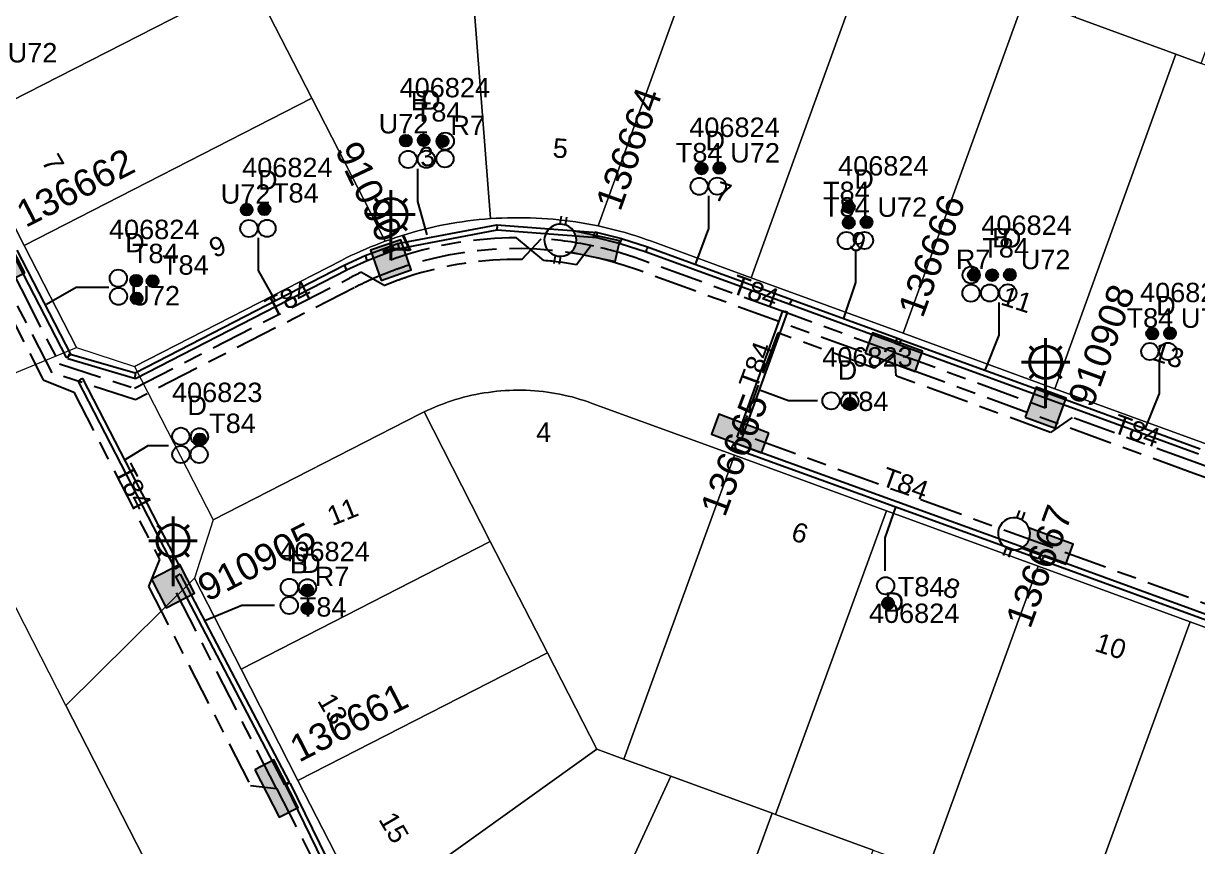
# Model space of a CAD drawing. Header units: metres. Extents: x 289087 to 291245, y 6227587 to 6229773.
# Drawn here: x 290208.6 to 290317.5, y 6229013.4 to 6229089.8 of the extents above; entities that cross this region are included whole.
import ezdxf
from ezdxf.enums import TextEntityAlignment as Align

# ---------------------------------------------------------------- set-up
doc = ezdxf.new("R2010")
doc.units = ezdxf.units.M
doc.linetypes.add('Cable Exist UG', pattern=[8.2, 4, -1.2, 1.8, -1.2])
for name, color, linetype in [('_User Ducts Config', 7, 'Continuous'), ('Duct_SP_EXT', 7, 'Continuous'), ('Equip_LV_EXT', 7, 'Continuous'), ('Equip_SP_SL_EXT', 7, 'Continuous'), ('Mains_HV_EXT', 7, 'Continuous'), ('Mains_LV_EXT', 7, 'Continuous'), ('Mains_LV_SL_EXT', 7, 'Continuous'), ('SupportsUG_SP_LV_EXT', 7, 'Continuous'), ('SupportsUG_SP_LV_SL_EXT', 7, 'Continuous')]:
    doc.layers.add(name, color=color, linetype=linetype)
doc.layers.add('Cadastre Land Parcels_SP_EXT', color=9, linetype='Continuous', lineweight=5)
doc.layers.add('Cadastre Roads_SP_EXT', color=9, linetype='Continuous', lineweight=5)
doc.styles.add('COLUMN_LABEL', font='arial.ttf')
doc.styles.add('iecARIAL', font='arial.ttf', dxfattribs={"height": 2})
doc.styles.add('POLE_LABEL', font='arial.ttf')
doc.styles.get("Standard").update_dxf_attribs({"font": 'arial.ttf'})

# ---------------------------------------------------------------- blocks, each defined once
blk = doc.blocks.new('COLUMN_EXT')
blk.add_hatch(color=256).paths.add_polyline_path([(-1.49, 1.48), (-1.49, -1.49), (1.48, -1.49), (1.48, 1.48)])
blk.add_lwpolyline([(-1.49, -1.49), (1.48, -1.49), (1.48, 1.48), (-1.49, 1.48)], close=True)
for tag, height, style, flags, p in [('ASSET_NUM', 2.5, 'COLUMN_LABEL', 8, (2, 2)), ('STRUCTURE_PLANT_NUMBER', 0.2, 'POLE_LABEL', 9, (1.81, 0.03)), ('STREET_CODE', 0.2, 'COLUMN_LABEL', 9, (1.81, -0.2))]:
    blk.add_attdef(tag, text='', height=height, dxfattribs=dict(style=style, flags=flags)).set_placement(p, align=Align.MIDDLE_LEFT)
at = {"flags": 9}
for tag, p in [('COLUMN_TYPE', (1.81, -0.4)), ('OWNED_BY', (1.81, -0.6)), ('STATE', (1.81, -0.8)), ('USAGE', (1.81, -1)), ('STREETNAME', (1.81, -1.6)), ('SUBURB', (1.81, -1.8)), ('LEGEND', (1.81, -1.2)), ('LOCATION', (1.81, -1.4)), ('NOTES', (1.81, -2))]:
    blk.add_attdef(tag, text='', height=0.2, dxfattribs=at).set_placement(p, align=Align.MIDDLE_LEFT)
at = {"flags": 1}
blk.add_attdef('Z', (1.81, -2.35), '', height=0.2, dxfattribs=at)
blk = doc.blocks.new('PILLAR_EXT')
blk.add_hatch(color=256).paths.add_polyline_path([(-2.475, 0.99), (-2.475, -0.99), (2.475, -0.99), (2.475, 0.99)])
blk.add_lwpolyline([(-2.475, -0.99), (2.475, -0.99), (2.475, 0.99), (-2.475, 0.99)], close=True)
at = {"style": 'iecARIAL', "flags": 8}
blk.add_attdef('ASSET_NUM', (1.5, 3.5), '', height=2.5, dxfattribs=at)
for tag, p, flags in [('OWNED_BY', (0, -0.2), 9), ('STATE', (0, -0.4), 9), ('SUPPORT_TYPE', (0, -0.6), 9), ('USAGE', (0, -0.8), 9), ('LEGEND', (0, -1), 9), ('LOCATION', (0, -1.2), 9), ('STREETNAME', (0, -1.8), 9), ('SUBURB', (0, -2), 1), ('NOTES', (0, -1.4), 9), ('PARENT', (0, -1.6), 9)]:
    blk.add_attdef(tag, p, '', height=0.2, dxfattribs=dict(flags=flags))
blk = doc.blocks.new('DUCT_EXT')
blk.add_circle((0, 0.8), 0.8)
at = {"flags": 1}
blk.add_attdef('Z', (0, 0), '', height=0.2, dxfattribs=at)
at = {"flags": 9}
for tag, p in [('DUCT_CODE', (0, 0)), ('XSECT_TYPE', (0, -0.2)), ('STATE', (0, -0.6)), ('FB_REFERENCE', (0, -0.4)), ('NOTES', (0, -0.8))]:
    blk.add_attdef(tag, text='', height=0.2, dxfattribs=at).set_placement(p, align=Align.MIDDLE_LEFT)
blk = doc.blocks.new('SL_LANTERN_EXT')
at = {"lineweight": 40}
for p, q in [((-1.46, 5.68), (-1.06, 5.28)), ((0, 1.97), (0, 6.47)), ((1.46, 5.68), (1.06, 5.28)), ((-2.25, 4.22), (2.25, 4.22)), ((-1.46, 2.76), (-1.06, 3.16)), ((0, 0), (0, 2.72)), ((1.46, 2.76), (1.06, 3.16))]:
    blk.add_line(p, q, dxfattribs=at)
blk.add_circle((0, 4.22), 1.5, dxfattribs=at)
at = {"style": 'iecARIAL', "flags": 9}
blk.add_attdef('ASSET_NUM', (1.5, 1.5), '', height=2.5, dxfattribs=at)
for tag, p, height, flags in [('CONSTRUCTED_VOLTAGE', (0.98, -0.65), 0.2, 9), ('CONTROL_TYPE', (0.98, -0.85), 0.2, 9), ('LANTERN_PURPOSE', (0.98, -1.05), 0.2, 9), ('LANTERN_TYPE', (0.98, -1.25), 0.2, 9), ('LNUMBER', (2.18, -3.25), 2.5, 8), ('OPERATING_VOLTAGE', (0.98, -1.65), 0.2, 9), ('ORIENTATION', (0.98, -1.85), 0.2, 9), ('OWNED_BY', (0.98, -2.05), 0.2, 9), ('STATE', (0.98, -2.25), 0.2, 9), ('NO_PHASES', (0.98, -1.45), 0.2, 9), ('USAGE', (0.98, -2.45), 0.2, 9), ('CEXIST', (0.98, -2.65), 0.2, 9), ('CNEW', (0.98, -2.85), 0.2, 9), ('CNUMBER', (0.98, -3.05), 0.2, 9), ('CREMOVE', (0.98, -3.25), 0.2, 9), ('CREPLACE', (0.98, -3.45), 0.2, 9), ('LKINGHEIGHT', (0.98, -3.65), 0.2, 9), ('LBRACKET', (0.98, -3.85), 0.2, 9), ('LBRACKETVOCAB', (0.98, -4.05), 0.2, 9), ('LCATEGORY', (0.98, -4.25), 0.2, 9), ('LCHARGE1', (0.98, -4.45), 0.2, 9), ('LCHARGE1PERCENT', (0.98, -4.65), 0.2, 9), ('LCHARGE2', (0.98, -4.85), 0.2, 9), ('LCHARGE2PERCENT', (0.98, -5.05), 0.2, 9), ('LCHARGE3', (0.98, -5.25), 0.2, 9), ('LCHARGE3PERCENT', (0.98, -5.45), 0.2, 9), ('LEXIST', (0.98, -5.65), 0.2, 9), ('LLAMP', (0.98, -5.85), 0.2, 9), ('LLAMPVOCAB', (0.98, -6.05), 0.2, 9), ('LMAST', (0.98, -6.25), 0.2, 9), ('LMASTVOCAB', (0.98, -6.45), 0.2, 9), ('LNEW', (0.98, -6.65), 0.2, 9), ('LANTNUMBER', (0.98, -6.85), 0.2, 9), ('LOUTREACH', (0.98, -7.25), 0.2, 9), ('LOUTREACHVOCAB', (0.98, -7.45), 0.2, 9), ('LRATECODE', (0.98, -7.65), 0.2, 9), ('LREMOVE', (0.98, -7.85), 0.2, 9), ('LREPLACE', (0.98, -8.05), 0.2, 9), ('LTYPE', (0.98, -8.25), 0.2, 9), ('LTYPEVOCAB', (0.98, -8.45), 0.2, 9), ('LEGEND', (0.98, -8.65), 0.2, 9), ('LOCATION', (0.98, -8.85), 0.2, 9), ('STREETNAME', (0.98, -9.25), 0.2, 9), ('SUBURB', (0.98, -9.45), 0.2, 1), ('NOTES', (0.98, -9.05), 0.2, 9)]:
    blk.add_attdef(tag, p, '', height=height, dxfattribs=dict(flags=flags))
blk = doc.blocks.new('LV_UG_LINKS_OPEN_EXT')
for p, q in [((-0.25, 1.47), (-0.25, 2.22)), ((0.25, 1.47), (0.25, 2.22)), ((-0.25, -1.47), (-0.25, -2.22)), ((0.25, -1.47), (0.25, -2.22))]:
    blk.add_line(p, q)
at = {"flags": 9}
for tag, p in [('ACTUAL_STATUS', (0, 0)), ('CONSTRUCTED_VOLTAGE', (0, -0.2)), ('OPERATING_VOLTAGE', (0, -0.6)), ('ORIENTATION', (0, -0.8)), ('STATE', (0, -1)), ('NO_PHASES', (0, -0.4)), ('SWITCH_TYPE', (0, -1.2)), ('USAGE', (0, -1.4)), ('NOTES', (0, -1.6))]:
    blk.add_attdef(tag, text='', height=0.2, dxfattribs=at).set_placement(p, align=Align.MIDDLE_LEFT)
at = {"flags": 1}
blk.add_attdef('Z', (0, 0), '', height=0.2, dxfattribs=at)
blk.add_wipeout([(-0.25, 1.47), (-0.43, 1.43), (-0.61, 1.36), (-0.77, 1.28), (-0.93, 1.17), (-1.07, 1.05), (-1.19, 0.9), (-1.29, 0.75), (-1.38, 0.58), (-1.44, 0.4), (-1.48, 0.22), (-1.49, 0.03), (-1.49, -0.16), (-1.45, -0.34), (-1.4, -0.52), (-1.32, -0.69), (-1.23, -0.85), (-1.11, -1), (-0.98, -1.13), (-0.83, -1.24), (-0.66, -1.34), (-0.49, -1.41), (-0.31, -1.46), (-0.13, -1.49), (0.06, -1.49), (0.25, -1.47), (0.43, -1.43), (0.61, -1.36), (0.77, -1.28), (0.93, -1.17), (1.07, -1.05), (1.19, -0.9), (1.29, -0.75), (1.38, -0.58), (1.44, -0.4), (1.48, -0.22), (1.49, -0.03), (1.49, 0.16), (1.45, 0.34), (1.4, 0.52), (1.32, 0.69), (1.23, 0.85), (1.11, 1), (0.98, 1.13), (0.83, 1.24), (0.66, 1.34), (0.49, 1.41), (0.31, 1.46), (0.13, 1.49), (-0.06, 1.49)])
blk.add_lwpolyline([(0, -1.49, 1), (0, 1.49, 1)], format="xyb", close=True)
blk = doc.blocks.new('CABLE_LARGE_EXT')
h = blk.add_hatch(color=256)
edge = h.paths.add_edge_path()
edge.add_arc((0, 0.55), 0.55, 0, 360)
blk.add_circle((0, 0.55), 0.55)
at = {"flags": 1}
blk.add_attdef('Z', (0, 0), '', height=0.2, dxfattribs=at)
at = {"flags": 9}
for tag, p in [('COND_CODE', (0, 0)), ('STATE', (0, -0.4)), ('XSECT_SIZE', (0, -0.6)), ('FB_REFERENCE', (0, -0.2)), ('NOTES', (0, -0.8))]:
    blk.add_attdef(tag, text='', height=0.2, dxfattribs=at).set_placement(p, align=Align.MIDDLE_LEFT)

msp = doc.modelspace()

# ---------------------------------------------------------------- linework, layer by layer
at = {"layer": '_User Ducts Config'}
for points in [[(290245.16, 6229076.31), (290245.15, 6229073.28), (290246.03, 6229070.19)], [(290272.14, 6229073.82), (290272.15, 6229070.79), (290270.94, 6229067.52)], [(290230.38, 6229069.9), (290230.38, 6229066.87), (290231.94, 6229064.07)], [(290285.8, 6229068.79), (290285.81, 6229065.76), (290284.69, 6229062.46)], [(290216.52, 6229065.31), (290213.49, 6229065.3), (290210.73, 6229063.71)], [(290299.1, 6229063.92), (290299.11, 6229060.89), (290297.83, 6229057.69)], [(290313.96, 6229058.49), (290313.97, 6229055.46), (290312.69, 6229052.25)], [(290282.28, 6229054.77), (290279.59, 6229054.77), (290276.98, 6229055.74)], [(290282.28, 6229054.77), (290279.59, 6229054.77), (290276.98, 6229055.74)], [(290222.05, 6229050.61), (290220.12, 6229050.61), (290218.05, 6229049.34)], [(290288.55, 6229039.01), (290288.56, 6229042.06), (290289.57, 6229045.01)], [(290231.87, 6229035.8), (290228.84, 6229035.8), (290225.43, 6229034.37)]]:
    msp.add_lwpolyline(points, dxfattribs=at)
at = {"layer": 'Cadastre Land Parcels_SP_EXT', "linetype": 'Continuous'}
for points in [[(290329.2, 6229117.1), (290317.45, 6229121.39), (290306.14, 6229090.38), (290315.53, 6229086.95), (290317.88, 6229086.09), (290329.2, 6229117.1)], [(290229.67, 6229093.99), (290226.78, 6229099.64), (290223.97, 6229105.13), (290197.27, 6229091.46), (290202.97, 6229080.32), (290229.67, 6229093.99)], [(290287.35, 6229097.25), (290282.66, 6229098.96), (290273.26, 6229102.39), (290261.91, 6229071.01), (290262.41, 6229070.9), (290262.91, 6229070.78), (290263.41, 6229070.66), (290263.91, 6229070.53), (290264.41, 6229070.39), (290264.9, 6229070.25), (290265.4, 6229070.09), (290265.89, 6229069.93), (290266.37, 6229069.77), (290266.86, 6229069.59), (290276.12, 6229066.21), (290287.35, 6229097.25)], [(290301.44, 6229092.1), (290294.4, 6229094.67), (290287.35, 6229097.25), (290276.12, 6229066.21), (290290.21, 6229061.06), (290301.44, 6229092.1)], [(290235.36, 6229082.86), (290229.67, 6229093.99), (290202.97, 6229080.32), (290208.66, 6229069.19), (290235.36, 6229082.86)], [(290315.53, 6229086.95), (290306.14, 6229090.38), (290301.44, 6229092.1), (290290.21, 6229061.06), (290304.3, 6229055.91), (290315.53, 6229086.95)], [(290329.62, 6229081.8), (290317.88, 6229086.09), (290315.53, 6229086.95), (290304.3, 6229055.91), (290318.39, 6229050.76), (290329.62, 6229081.8)], [(290238.1, 6229067.82), (290238.54, 6229068.04), (290238.98, 6229068.26), (290239.43, 6229068.47), (290239.88, 6229068.67), (290240.33, 6229068.87), (290240.78, 6229069.06), (290241.24, 6229069.24), (290241.7, 6229069.42), (290242.16, 6229069.59), (290235.36, 6229082.86), (290208.66, 6229069.19), (290213.51, 6229059.72), (290218.89, 6229057.98), (290238.1, 6229067.82)], [(290274.57, 6229049.73), (290261.37, 6229054.55), (290261, 6229054.68), (290260.63, 6229054.81), (290260.26, 6229054.92), (290259.88, 6229055.03), (290259.5, 6229055.14), (290259.12, 6229055.23), (290258.74, 6229055.32), (290258.36, 6229055.39), (290257.97, 6229055.47), (290257.59, 6229055.53), (290257.2, 6229055.59), (290256.81, 6229055.64), (290256.42, 6229055.68), (290256.03, 6229055.71), (290255.64, 6229055.74), (290255.25, 6229055.76), (290254.86, 6229055.76), (290254.47, 6229055.77), (290254.07, 6229055.76), (290253.68, 6229055.75), (290253.29, 6229055.73), (290252.9, 6229055.7), (290252.51, 6229055.67), (290252.12, 6229055.62), (290251.73, 6229055.57), (290251.35, 6229055.52), (290250.96, 6229055.45), (290250.57, 6229055.38), (290250.19, 6229055.3), (290249.81, 6229055.21), (290249.43, 6229055.11), (290249.05, 6229055.01), (290248.68, 6229054.9), (290248.3, 6229054.78), (290247.93, 6229054.66), (290247.56, 6229054.52), (290247.2, 6229054.38), (290246.83, 6229054.24), (290246.47, 6229054.08), (290246.12, 6229053.92), (290245.76, 6229053.75), (290251.91, 6229041.73), (290257.2, 6229031.41), (290261.78, 6229022.45), (290264.29, 6229021.54), (290274.57, 6229049.73)], [(290251.91, 6229041.73), (290245.76, 6229053.75), (290245.58, 6229053.66), (290245.4, 6229053.57), (290226.18, 6229043.73), (290224.45, 6229038.34), (290228.78, 6229029.88), (290251.91, 6229041.73)], [(290288.66, 6229044.58), (290274.57, 6229049.73), (290264.29, 6229021.54), (290268.67, 6229019.94), (290278.06, 6229016.51), (290278.38, 6229016.39), (290288.66, 6229044.58)], [(290302.75, 6229039.43), (290288.66, 6229044.58), (290278.38, 6229016.39), (290287.45, 6229013.07), (290292.47, 6229011.24), (290302.75, 6229039.43)], [(290257.2, 6229031.41), (290251.91, 6229041.73), (290228.78, 6229029.88), (290234.06, 6229019.55), (290257.2, 6229031.41)], [(290316.84, 6229034.28), (290302.75, 6229039.43), (290292.47, 6229011.24), (290296.84, 6229009.64), (290306.24, 6229006.21), (290306.55, 6229006.09), (290316.84, 6229034.28)], [(290330.93, 6229029.13), (290316.84, 6229034.28), (290306.55, 6229006.09), (290315.63, 6229002.77), (290320.64, 6229000.94), (290330.93, 6229029.13)], [(290261.78, 6229022.45), (290257.2, 6229031.41), (290234.06, 6229019.55), (290240.41, 6229007.15), (290261.78, 6229022.45)], [(290278.06, 6229016.51), (290268.67, 6229019.94), (290256.03, 6228992.6), (290267.77, 6228988.31), (290278.06, 6229016.51)], [(290287.45, 6229013.07), (290278.38, 6229016.39), (290278.06, 6229016.51), (290267.77, 6228988.31), (290277.16, 6228984.88), (290287.45, 6229013.07)]]:
    msp.add_lwpolyline(points, close=True, dxfattribs=at)
for points in [[(290229.67, 6229093.99), (290235.36, 6229082.86), (290242.16, 6229069.59), (290242.65, 6229069.77), (290242.65, 6229069.77), (290243.15, 6229069.94), (290243.65, 6229070.1), (290244.16, 6229070.26), (290244.67, 6229070.41), (290245.17, 6229070.55), (290245.69, 6229070.68), (290246.2, 6229070.81), (290246.71, 6229070.93), (290247.23, 6229071.04), (290247.75, 6229071.14), (290248.27, 6229071.24), (290248.79, 6229071.32), (290249.31, 6229071.4), (290249.83, 6229071.48), (290250.36, 6229071.54), (290250.88, 6229071.6), (290251.41, 6229071.65), (290251.93, 6229071.69), (290249.21, 6229106.79)], [(290249.21, 6229106.79), (290251.93, 6229071.69), (290252.46, 6229071.72), (290252.99, 6229071.75), (290253.51, 6229071.77), (290254.04, 6229071.78), (290254.57, 6229071.78), (290255.1, 6229071.78), (290255.62, 6229071.76), (290256.15, 6229071.74), (290256.68, 6229071.71), (290257.21, 6229071.68), (290257.73, 6229071.63), (290258.26, 6229071.58), (290258.78, 6229071.52), (290259.31, 6229071.46), (290259.83, 6229071.38), (290260.35, 6229071.3), (290260.87, 6229071.21), (290261.39, 6229071.12), (290261.91, 6229071.01), (290273.26, 6229102.39)], [(290228.87, 6228994.57), (290212.53, 6229026.5), (290198.66, 6229053.62)], [(290256.03, 6228992.6), (290268.67, 6229019.94), (290268.67, 6229019.94), (290264.29, 6229021.54), (290261.78, 6229022.45), (290240.41, 6229007.15)]]:
    msp.add_lwpolyline(points, dxfattribs=at)
at = {"layer": 'Cadastre Roads_SP_EXT', "linetype": 'Continuous'}
msp.add_lwpolyline([(290213.51, 6229059.72), (290208.66, 6229069.19), (290202.97, 6229080.32), (290197.27, 6229091.46), (290191.57, 6229102.59), (290186.6, 6229112.3), (290172.37, 6229104.99), (290198.66, 6229053.62), (290213.51, 6229059.72)], close=True, dxfattribs=at)
for points in [[(290318.39, 6229050.76), (290304.3, 6229055.91), (290290.21, 6229061.06), (290290.21, 6229061.06), (290276.12, 6229066.21), (290266.86, 6229069.59), (290266.37, 6229069.77), (290265.89, 6229069.93), (290265.4, 6229070.09), (290264.9, 6229070.25), (290264.41, 6229070.39), (290263.91, 6229070.53), (290263.41, 6229070.66), (290262.91, 6229070.78), (290262.41, 6229070.9), (290261.91, 6229071.01), (290261.39, 6229071.12), (290260.87, 6229071.21), (290260.35, 6229071.3), (290259.83, 6229071.38), (290259.31, 6229071.46), (290258.78, 6229071.52), (290258.26, 6229071.58), (290257.73, 6229071.63), (290257.21, 6229071.68), (290256.68, 6229071.71), (290256.15, 6229071.74), (290255.62, 6229071.76), (290255.1, 6229071.78), (290254.57, 6229071.78), (290254.04, 6229071.78), (290253.51, 6229071.77), (290252.99, 6229071.75), (290252.46, 6229071.72), (290251.93, 6229071.69), (290251.41, 6229071.65), (290250.88, 6229071.6), (290250.36, 6229071.54), (290249.83, 6229071.48), (290249.31, 6229071.4), (290248.79, 6229071.32), (290248.27, 6229071.24), (290247.75, 6229071.14), (290247.23, 6229071.04), (290246.71, 6229070.93), (290246.2, 6229070.81), (290245.69, 6229070.68), (290245.17, 6229070.55), (290244.67, 6229070.41), (290244.16, 6229070.26), (290243.65, 6229070.1), (290243.15, 6229069.94), (290242.65, 6229069.77), (290242.16, 6229069.59), (290241.7, 6229069.42), (290241.24, 6229069.24), (290240.78, 6229069.06), (290240.33, 6229068.87), (290239.88, 6229068.67), (290239.43, 6229068.47), (290238.98, 6229068.26), (290238.54, 6229068.04), (290238.1, 6229067.82), (290218.89, 6229057.98), (290226.18, 6229043.73), (290245.4, 6229053.57), (290245.58, 6229053.66), (290245.76, 6229053.75), (290246.12, 6229053.92), (290246.47, 6229054.08), (290246.83, 6229054.24), (290247.2, 6229054.38), (290247.56, 6229054.52), (290247.93, 6229054.66), (290248.3, 6229054.78), (290248.68, 6229054.9), (290249.05, 6229055.01), (290249.43, 6229055.11), (290249.81, 6229055.21), (290250.19, 6229055.3), (290250.57, 6229055.38), (290250.96, 6229055.45), (290251.35, 6229055.52), (290251.73, 6229055.57), (290252.12, 6229055.62), (290252.51, 6229055.67), (290252.9, 6229055.7), (290253.29, 6229055.73), (290253.68, 6229055.75), (290254.07, 6229055.76), (290254.47, 6229055.77), (290254.86, 6229055.76), (290255.25, 6229055.76), (290255.64, 6229055.74), (290256.03, 6229055.71), (290256.42, 6229055.68), (290256.81, 6229055.64), (290257.2, 6229055.59), (290257.59, 6229055.53), (290257.97, 6229055.47), (290258.36, 6229055.39), (290258.74, 6229055.32), (290259.12, 6229055.23), (290259.5, 6229055.14), (290259.88, 6229055.03), (290260.26, 6229054.92), (290260.63, 6229054.81), (290261, 6229054.68), (290261.37, 6229054.55), (290274.57, 6229049.73), (290288.66, 6229044.58), (290302.75, 6229039.43), (290316.84, 6229034.28), (290330.93, 6229029.13)], [(290240.41, 6229007.15), (290234.06, 6229019.55), (290228.78, 6229029.88), (290224.45, 6229038.34), (290212.53, 6229026.5), (290228.87, 6228994.57)]]:
    msp.add_lwpolyline(points, dxfattribs=at)
at = {"layer": 'Duct_SP_EXT'}
for p, q in [((290243.33, 6229069.38), (290252.52, 6229071.12)), ((290243.47, 6229068.91), (290252.55, 6229070.64)), ((290252.52, 6229071.12), (290252.53, 6229070.88)), ((290252.55, 6229070.64), (290252.53, 6229070.88)), ((290261.61, 6229070.46), (290261.56, 6229070.23)), ((290261.61, 6229070.46), (290264.09, 6229069.85)), ((290261.82, 6229070.42), (290261.8, 6229070.18)), ((290242.81, 6229069.2), (290243.32, 6229069.37)), ((290243.31, 6229069.37), (290243.33, 6229069.38)), ((290243.32, 6229069.37), (290243.31, 6229069.37)), ((290243.31, 6229069.37), (290243.4, 6229069.15)), ((290243.32, 6229069.37), (290243.32, 6229069.37)), ((290243.32, 6229069.37), (290243.4, 6229069.15)), ((290243.32, 6229069.37), (290243.4, 6229069.15)), ((290243.33, 6229069.38), (290243.4, 6229069.15)), ((290261.5, 6229070), (290261.56, 6229070.23)), ((290261.5, 6229070), (290263.96, 6229069.39)), ((290261.78, 6229069.94), (290261.8, 6229070.18)), ((290263.96, 6229069.39), (290264.02, 6229069.62)), ((290263.96, 6229069.39), (290266.36, 6229068.6)), ((290264.09, 6229069.85), (290264.02, 6229069.62)), ((290264.09, 6229069.85), (290266.51, 6229069.06)), ((290207.54, 6229068.53), (290212.56, 6229058.82)), ((290207.96, 6229068.75), (290212.98, 6229059.04)), ((290238.36, 6229067.37), (290240.31, 6229068.26)), ((290240.31, 6229068.26), (290242.3, 6229069.02)), ((290240.31, 6229068.26), (290240.4, 6229068.04)), ((290240.49, 6229067.82), (290242.47, 6229068.57)), ((290242.3, 6229069.02), (290242.81, 6229069.2)), ((290242.3, 6229069.02), (290242.38, 6229068.79)), ((290242.3, 6229069.02), (290242.38, 6229068.79)), ((290242.47, 6229068.57), (290242.38, 6229068.79)), ((290242.46, 6229068.57), (290242.38, 6229068.79)), ((290242.46, 6229068.57), (290242.97, 6229068.75)), ((290242.81, 6229069.2), (290242.89, 6229068.97)), ((290242.97, 6229068.75), (290242.89, 6229068.97)), ((290242.97, 6229068.75), (290243.48, 6229068.92)), ((290243.48, 6229068.92), (290243.4, 6229069.15)), ((290243.48, 6229068.92), (290243.4, 6229069.15)), ((290243.49, 6229068.92), (290243.4, 6229069.15)), ((290243.47, 6229068.91), (290243.4, 6229069.15)), ((290243.49, 6229068.92), (290243.47, 6229068.91)), ((290243.48, 6229068.92), (290243.48, 6229068.92)), ((290243.48, 6229068.92), (290243.49, 6229068.92)), ((290266.36, 6229068.6), (290266.44, 6229068.83)), ((290266.36, 6229068.6), (290266.44, 6229068.83)), ((290266.36, 6229068.6), (290266.36, 6229068.6)), ((290266.36, 6229068.6), (290279.71, 6229063.74)), ((290266.51, 6229069.06), (290266.44, 6229068.83)), ((290266.51, 6229069.06), (290266.44, 6229068.83)), ((290266.51, 6229069.06), (290266.51, 6229069.06)), ((290266.51, 6229069.06), (290279.87, 6229064.19)), ((290218.94, 6229057.37), (290238.36, 6229067.37)), ((290238.36, 6229067.37), (290238.36, 6229067.37)), ((290238.36, 6229067.37), (290238.47, 6229067.16)), ((290238.36, 6229067.37), (290238.47, 6229067.16)), ((290238.58, 6229066.95), (290238.47, 6229067.16)), ((290238.57, 6229066.94), (290238.47, 6229067.16)), ((290238.57, 6229066.94), (290240.49, 6229067.82)), ((290240.49, 6229067.82), (290240.4, 6229068.04)), ((290218.98, 6229056.85), (290238.58, 6229066.95)), ((290238.58, 6229066.95), (290238.57, 6229066.94)), ((290279.71, 6229063.74), (290279.79, 6229063.96)), ((290279.71, 6229063.74), (290279.79, 6229063.96)), ((290279.87, 6229064.19), (290279.79, 6229063.96)), ((290279.87, 6229064.19), (290279.79, 6229063.96)), ((290279.87, 6229064.19), (290290.03, 6229060.47)), ((290274.8, 6229051.42), (290279.05, 6229063.14)), ((290275.25, 6229051.26), (290279.5, 6229062.97)), ((290279.05, 6229063.14), (290279.28, 6229063.06)), ((290279.5, 6229062.97), (290279.28, 6229063.06)), ((290279.71, 6229063.74), (290289.87, 6229060.02)), ((290289.64, 6229060.6), (290289.56, 6229060.38)), ((290289.64, 6229060.6), (290303.67, 6229055.48)), ((290289.48, 6229060.15), (290289.56, 6229060.38)), ((290289.48, 6229060.15), (290303.5, 6229055.03)), ((290289.87, 6229060.02), (290289.95, 6229060.25)), ((290290.03, 6229060.47), (290289.95, 6229060.25)), ((290212.56, 6229058.82), (290212.77, 6229058.93)), ((290212.7, 6229058.7), (290212.77, 6229058.93)), ((290212.7, 6229058.7), (290218.98, 6229056.85)), ((290212.84, 6229059.16), (290212.77, 6229058.93)), ((290212.98, 6229059.04), (290212.77, 6229058.93)), ((290212.84, 6229059.16), (290218.94, 6229057.37)), ((290218.94, 6229057.37), (290218.96, 6229057.11)), ((290213.67, 6229056.65), (290213.88, 6229056.76)), ((290222.66, 6229039.2), (290213.67, 6229056.65)), ((290214.09, 6229056.87), (290213.88, 6229056.76)), ((290223.09, 6229039.42), (290214.09, 6229056.87)), ((290218.98, 6229056.85), (290218.96, 6229057.11)), ((290303.5, 6229055.03), (290303.58, 6229055.25)), ((290303.5, 6229055.03), (290303.58, 6229055.25)), ((290303.67, 6229055.48), (290303.58, 6229055.25)), ((290303.67, 6229055.48), (290303.58, 6229055.25)), ((290303.67, 6229055.48), (290317.78, 6229050.32)), ((290303.5, 6229055.03), (290317.61, 6229049.86)), ((290274.5, 6229050.88), (290274.41, 6229050.65)), ((290274.8, 6229051.42), (290275.02, 6229051.34)), ((290275.25, 6229051.26), (290275.02, 6229051.34)), ((290274.33, 6229050.42), (290274.41, 6229050.65)), ((290324.39, 6229032.72), (290303.29, 6229040.43)), ((290222.66, 6229039.2), (290222.88, 6229039.31)), ((290223.09, 6229039.42), (290222.88, 6229039.31)), ((290222.7, 6229038.47), (290222.91, 6229038.58)), ((290222.7, 6229038.47), (290232.82, 6229019.16)), ((290223.12, 6229038.69), (290222.91, 6229038.58)), ((290223.12, 6229038.69), (290233.25, 6229019.38)), ((290232.82, 6229019.16), (290233.03, 6229019.27)), ((290232.89, 6229019.11), (290233.1, 6229019.22)), ((290233.25, 6229019.38), (290233.03, 6229019.27)), ((290233.32, 6229019.32), (290233.1, 6229019.22)), ((290233.32, 6229019.32), (290239.48, 6229006.72)), ((290232.89, 6229019.11), (290239.05, 6229006.51))]:
    msp.add_line(p, q, dxfattribs=at)
at = {"layer": 'Mains_LV_EXT', "linetype": 'Cable Exist UG'}
for points in [[(290206.71, 6229068.42), (290205.47, 6229066.49), (290210.42, 6229056.72), (290213.27, 6229055.59), (290221.2, 6229040.07), (290220.2, 6229037.56), (290229.65, 6229019.1), (290232.08, 6229018.8)], [(290289.43, 6229059.27), (290287.54, 6229057.83), (290278.58, 6229061.1), (290275.12, 6229051.73)]]:
    msp.add_lwpolyline(points, dxfattribs=at)
for points in [[(290289.43, 6229059.27), (290279.23, 6229063), (290279.23, 6229063), (290266, 6229067.84), (290266, 6229067.84, 0.036218), (290261.27, 6229069.19)], [(290349.59, 6229023.14, 0.047295), (290337.49, 6229028.92), (290337.49, 6229028.92), (290324.39, 6229033.71), (290303.33, 6229041.41)], [(290232.08, 6229018.8), (290238.42, 6229006.4), (290241.12, 6229001.13), (290241.12, 6229001.13, 0.189096), (290250.96, 6228992.41), (290250.96, 6228992.41), (290266.86, 6228986.6)]]:
    msp.add_lwpolyline(points, format="xyb", dxfattribs=at)
at = {"layer": 'Mains_LV_SL_EXT', "linetype": 'Cable Exist UG'}
for points in [[(290289.43, 6229059.27), (290303.44, 6229054.14)], [(290232.08, 6229018.8), (290222.47, 6229037.58)]]:
    msp.add_lwpolyline(points, dxfattribs=at)

# ---------------------------------------------------------------- block references
at = {"layer": '_User Ducts Config'}
for name, p, rotation in [('CABLE_LARGE_EXT', (290243.52, 6229078.93), 269.9986182874105), ('CABLE_LARGE_EXT', (290245.17, 6229078.97), 269.9986182874105), ('CABLE_LARGE_EXT', (290246.93, 6229078.88), 270.0487563172121), ('DUCT_EXT', (290246.93, 6229078.88), 270.0487563172121), ('DUCT_EXT', (290245.17, 6229077.2), 269.9986182874105), ('DUCT_EXT', (290246.9, 6229077.24), 270.0487563172121), ('DUCT_EXT', (290243.48, 6229077.19), 269.9724970482942), ('CABLE_LARGE_EXT', (290273.71, 6229076.39), 90.2244304507802), ('CABLE_LARGE_EXT', (290272.06, 6229076.35), 90.2244304507802), ('DUCT_EXT', (290272.09, 6229074.69), 90.2244304507802), ('DUCT_EXT', (290273.77, 6229074.71), 90.19830906926845), ('CABLE_LARGE_EXT', (290228.75, 6229072.52), 270.0360909821283), ('CABLE_LARGE_EXT', (290230.4, 6229072.56), 270.0360909821283), ('CABLE_LARGE_EXT', (290285.72, 6229072.76), 90.2244304507802), ('DUCT_EXT', (290228.71, 6229070.78), 270.0099697750306), ('DUCT_EXT', (290230.39, 6229070.79), 270.0360909821283), ('CABLE_LARGE_EXT', (290285.72, 6229071.31), 90.2244304507802), ('CABLE_LARGE_EXT', (290287.37, 6229071.36), 90.2244304507802), ('DUCT_EXT', (290285.75, 6229069.66), 90.2244304507802), ('DUCT_EXT', (290287.43, 6229069.67), 90.19830906926845), ('DUCT_EXT', (290297.33, 6229066.46), 90.09633799566464), ('DUCT_EXT', (290217.39, 6229065.36), 0.2244304514333635), ('CABLE_LARGE_EXT', (290219.05, 6229065.39), 0.2244304514333635), ('CABLE_LARGE_EXT', (290220.57, 6229065.35), 0.2244304514333635), ('CABLE_LARGE_EXT', (290297.33, 6229066.46), 90.09633799566464), ('CABLE_LARGE_EXT', (290299.02, 6229066.45), 90.2244304507802), ('CABLE_LARGE_EXT', (290300.67, 6229066.49), 90.2244304507802), ('DUCT_EXT', (290217.41, 6229063.68), 0.1983090688069923), ('DUCT_EXT', (290297.31, 6229064.78), 90.09633799566464), ('DUCT_EXT', (290299.05, 6229064.79), 90.2244304507802), ('DUCT_EXT', (290300.73, 6229064.8), 90.19830906926845), ('CABLE_LARGE_EXT', (290219.09, 6229063.74), 0.2244304514333635), ('CABLE_LARGE_EXT', (290313.88, 6229061.02), 90.2244304507802), ('CABLE_LARGE_EXT', (290315.53, 6229061.06), 90.2244304507802), ('DUCT_EXT', (290313.91, 6229059.36), 90.2244304507802), ('DUCT_EXT', (290315.59, 6229059.37), 90.19830906926845), ('DUCT_EXT', (290282.73, 6229054.79), 269.5375872400751), ('CABLE_LARGE_EXT', (290285.29, 6229053.97), 0.2244304514333635), ('DUCT_EXT', (290222.39, 6229051.5), 269.5375872400751), ('CABLE_LARGE_EXT', (290224.96, 6229050.66), 0.2244304514333635), ('DUCT_EXT', (290222.4, 6229049.81), 269.5375872400751), ('DUCT_EXT', (290224.09, 6229049.81), 269.5375872400751), ('DUCT_EXT', (290289.39, 6229037.62), 89.9838583417659), ('CABLE_LARGE_EXT', (290289.36, 6229035.98), 89.9838583417659)]:
    msp.add_blockref(name, p, dxfattribs=dict(at, rotation=rotation))
for name, p in [('DUCT_EXT', (290285.27, 6229053.94)), ('DUCT_EXT', (290224.92, 6229050.65)), ('DUCT_EXT', (290233.26, 6229036.67)), ('DUCT_EXT', (290234.94, 6229036.64)), ('CABLE_LARGE_EXT', (290234.94, 6229036.64)), ('DUCT_EXT', (290233.25, 6229034.99)), ('CABLE_LARGE_EXT', (290234.93, 6229034.96))]:
    msp.add_blockref(name, p, dxfattribs=at)
at = {"layer": 'Equip_SP_SL_EXT'}
for p in [(290242.69, 6229067.85), (290303.44, 6229054.14), (290222.47, 6229037.58)]:
    msp.add_blockref('SL_LANTERN_EXT', p, dxfattribs=at)
at = {"layer": 'SupportsUG_SP_LV_EXT'}
ref = msp.add_blockref('PILLAR_EXT', (290261.29, 6229069.19), dxfattribs=dict(at, rotation=347.8211019774608))
ref.add_attrib('ASSET_NUM', '136664', dxfattribs={"layer": '0', "height": 2.5, "rotation": 70.4045, "style": 'iecARIAL'}).set_placement((290262.79, 6229072.69), align=Align.MIDDLE_LEFT)
ref = msp.add_blockref('PILLAR_EXT', (290206.71, 6229068.42), dxfattribs=dict(at, rotation=117.0808055041167))
ref.add_attrib('ASSET_NUM', '136662', dxfattribs={"layer": '0', "height": 2.5, "rotation": 27.0808, "style": 'iecARIAL'}).set_placement((290208.21, 6229071.92), align=Align.MIDDLE_LEFT)
ref = msp.add_blockref('PILLAR_EXT', (290289.35, 6229059.3), dxfattribs=dict(at, rotation=339.909558647199))
ref.add_attrib('ASSET_NUM', '136666', dxfattribs={"layer": '0', "height": 2.5, "rotation": 69.9096, "style": 'iecARIAL'}).set_placement((290290.85, 6229062.8), align=Align.MIDDLE_LEFT)
ref = msp.add_blockref('PILLAR_EXT', (290275.09, 6229051.74), dxfattribs=dict(at, rotation=159.4343184322494))
ref.add_attrib('ASSET_NUM', '136665', dxfattribs={"layer": '0', "height": 2.5, "rotation": 69.4343, "style": 'iecARIAL'}).set_placement((290276.59, 6229055.24), align=Align.MIDDLE_RIGHT)
ref = msp.add_blockref('PILLAR_EXT', (290303.33, 6229041.41), dxfattribs=dict(at, rotation=339.9132444078623))
ref.add_attrib('ASSET_NUM', '136667', dxfattribs={"layer": '0', "height": 2.5, "rotation": 69.9132, "style": 'iecARIAL'}).set_placement((290304.83, 6229044.91), align=Align.MIDDLE_RIGHT)
ref = msp.add_blockref('PILLAR_EXT', (290232.08, 6229018.8), dxfattribs=dict(at, rotation=297.0799147848381))
ref.add_attrib('ASSET_NUM', '136661', dxfattribs={"layer": '0', "height": 2.5, "rotation": 27.0799, "style": 'iecARIAL'}).set_placement((290233.58, 6229022.3), align=Align.MIDDLE_LEFT)
at = {"layer": 'SupportsUG_SP_LV_SL_EXT'}
ref = msp.add_blockref('COLUMN_EXT', (290242.69, 6229067.85), dxfattribs=dict(at, rotation=19.21848270666071))
ref.add_attrib('ASSET_NUM', '910907', dxfattribs={"layer": '0', "height": 2.5, "rotation": 295.2886, "style": 'COLUMN_LABEL'}).set_placement((290244.69, 6229068.6), align=Align.TOP_RIGHT)
ref = msp.add_blockref('COLUMN_EXT', (290303.44, 6229054.14), dxfattribs=dict(at, rotation=339.918720870934))
ref.add_attrib('ASSET_NUM', '910908', dxfattribs={"layer": '0', "height": 2.5, "rotation": 69.9187, "style": 'COLUMN_LABEL'}).set_placement((290305.44, 6229054.89), align=Align.TOP_LEFT)
ref = msp.add_blockref('COLUMN_EXT', (290222.47, 6229037.58), dxfattribs=dict(at, rotation=297.0873397408945))
ref.add_attrib('ASSET_NUM', '910905', dxfattribs={"layer": '0', "height": 2.5, "rotation": 27.0873, "style": 'COLUMN_LABEL'}).set_placement((290224.47, 6229038.33), align=Align.TOP_LEFT)

# ---------------------------------------------------------------- texts
at = {"layer": '_User Ducts Config'}
for s, p in [('U72', (290207.12, 6229086.19)), ('406824', (290243.49, 6229082.95)), ('B', (290244.52, 6229081.75)), ('D', (290245.48, 6229081.8)), ('T84', (290244.9, 6229080.7)), ('U72', (290241.55, 6229079.6)), ('R7', (290248.2, 6229079.45)), ('406824', (290270.37, 6229079.27)), ('D', (290271.88, 6229078.04)), ('T84', (290269.12, 6229076.92)), ('U72', (290274.17, 6229076.9)), ('406824', (290228.88, 6229075.54)), ('406824', (290284.18, 6229075.69)), ('D', (290230.35, 6229074.39)), ('D', (290285.69, 6229074.46)), ('U72', (290226.89, 6229073.08)), ('T84', (290231.65, 6229073.18)), ('T84', (290282.78, 6229073.32)), ('T84', (290282.78, 6229071.88)), ('U72', (290287.83, 6229071.86)), ('406824', (290216.52, 6229069.79)), ('406824', (290297.47, 6229070.18)), ('B', (290298.47, 6229069.02)), ('D', (290299.38, 6229068.99)), ('D', (290218.03, 6229068.56)), ('T84', (290218.65, 6229067.56)), ('T84', (290297.56, 6229068.08)), ('T84', (290221.44, 6229066.49)), ('R7', (290295.11, 6229067.02)), ('U72', (290301.13, 6229067)), ('U72', (290218.5, 6229063.64)), ('406824', (290312.2, 6229063.94)), ('D', (290313.7, 6229062.71)), ('T84', (290310.95, 6229061.58)), ('U72', (290315.99, 6229061.56)), ('406823', (290282.71, 6229057.96)), ('D', (290284.14, 6229056.74)), ('406823', (290222.37, 6229054.67)), ('D', (290223.8, 6229053.46)), ('T84', (290284.53, 6229053.84)), ('T84', (290225.82, 6229051.8)), ('406824', (290232.33, 6229039.9)), ('B', (290233.31, 6229038.76)), ('D', (290234.36, 6229038.81)), ('R7', (290235.61, 6229037.59)), ('T84', (290289.72, 6229036.64)), ('D', (290288.49, 6229035.21)), ('T84', (290234.23, 6229034.76)), ('406824', (290287.04, 6229034.17))]:
    msp.add_text(s, height=1.8, dxfattribs=at).set_placement(p)
at = {"layer": 'Cadastre Land Parcels_SP_EXT'}
for s, rotation, p in [('5', 355.684, (290257.65, 6229077.38)), ('3', 9.0618, (290245.48, 6229076.46)), ('7', 300.178, (290210.21, 6229077.01)), ('7', 341.9781, (290272.58, 6229073.5)), ('9', 341.9774, (290285.07, 6229068.9)), ('9', 21.9679, (290226.28, 6229068.02)), ('11', 341.9774, (290299.16, 6229063.75)), ('13', 341.9774, (290313.25, 6229058.6)), ('4', 1.4533, (290256.18, 6229050.95)), ('11', 21.9649, (290237.23, 6229043.14)), ('6', 341.9774, (290279.7, 6229041.9)), ('8', 341.9774, (290293.79, 6229036.75)), ('10', 341.9784, (290307.88, 6229031.6)), ('13', 300.1818, (290235.81, 6229026.97)), ('15', 300.1787, (290241.49, 6229015.95))]:
    msp.add_text(s, height=1.8, rotation=rotation, dxfattribs=at).set_placement(p)
at = {"layer": 'Mains_LV_EXT'}
for rotation, p in [(339.9094, (290274.16, 6229064.85)), (27.0938, (290231.62, 6229062.48)), (69.7258, (290276.61, 6229055.76)), (339.9094, (290309.55, 6229051.91)), (297.0818, (290216.99, 6229048.3)), (339.9114, (290288.06, 6229046.99))]:
    msp.add_text('T84', height=1.8, rotation=rotation, dxfattribs=at).set_placement(p)

# ---------------------------------------------------------------- next in the draw order: block references
at = {"layer": 'Equip_LV_EXT'}
for p, rotation in [((290258.41, 6229069.69), 350.6171677193062), ((290300.51, 6229042.44), 339.9132444078623)]:
    msp.add_blockref('LV_UG_LINKS_OPEN_EXT', p, dxfattribs=dict(at, rotation=rotation))

# ---------------------------------------------------------------- next in the draw order: linework, layer by layer
at = {"layer": 'Duct_SP_EXT'}
for p, q in [((290252.52, 6229071.12), (290261.82, 6229070.42)), ((290252.55, 6229070.64), (290261.78, 6229069.94)), ((290302.96, 6229040.58), (290274.5, 6229050.88)), ((290302.79, 6229040.13), (290274.33, 6229050.42)), ((290302.79, 6229040.13), (290302.88, 6229040.35)), ((290302.96, 6229040.58), (290302.88, 6229040.35)), ((290303.12, 6229039.98), (290303.21, 6229040.21)), ((290324.23, 6229032.26), (290303.12, 6229039.98)), ((290303.29, 6229040.43), (290303.21, 6229040.21))]:
    msp.add_line(p, q, dxfattribs=at)
at = {"layer": 'Mains_HV_EXT', "linetype": 'Cable Exist UG'}
msp.add_lwpolyline([(290331.27, 6229042.9), (290317.18, 6229048.05), (290265.66, 6229066.9), (290265.66, 6229066.9, 0.169147), (290243.96, 6229067.24), (290243.96, 6229067.24, 0.007564), (290243.01, 6229066.91), (290243.01, 6229066.91), (290243.01, 6229066.91), (290243.01, 6229066.91, 0.03074), (290239.29, 6229065.28), (290239.29, 6229065.28), (290218.97, 6229054.89), (290211.24, 6229057.38), (290207.3, 6229065.07), (290207.3, 6229065.07), (290205.82, 6229067.97), (290200.13, 6229079.1), (290194.43, 6229090.22)], format="xyb", dxfattribs=at)
at = {"layer": 'Mains_LV_EXT', "linetype": 'Cable Exist UG'}
msp.add_lwpolyline([(290206.71, 6229068.42), (290208.36, 6229065.18), (290208.36, 6229065.18), (290211.93, 6229058.21), (290218.89, 6229055.97), (290238.84, 6229066.17), (290238.84, 6229066.17, -0.009106), (290239.95, 6229066.72), (290239.95, 6229066.72), (290242.11, 6229065.48), (290242.11, 6229065.48, -0.01046), (290243.35, 6229065.97), (290243.35, 6229065.97), (290243.36, 6229065.97), (290243.36, 6229065.97, -0.00756), (290244.27, 6229066.29), (290244.27, 6229066.29, -0.083966), (290254.82, 6229067.9), (290254.82, 6229067.9), (290256.64, 6229069.83), (290256.64, 6229069.83, -0.036368), (290261.53, 6229069.13)], format="xyb", dxfattribs=at)
for points in [[(290331.61, 6229043.84), (290317.53, 6229048.99), (290305.89, 6229053.25), (290303.89, 6229051.86), (290289.57, 6229057.1), (290289.43, 6229059.27)], [(290303.33, 6229041.41), (290275.12, 6229051.73)]]:
    msp.add_lwpolyline(points, dxfattribs=at)
at = {"layer": 'Mains_LV_SL_EXT', "linetype": 'Cable Exist UG'}
msp.add_lwpolyline([(290261.27, 6229069.19), (290259.92, 6229067.41), (290259.92, 6229067.41, 0.023907), (290256.88, 6229067.8), (290256.88, 6229067.8), (290254.34, 6229069.91), (290254.34, 6229069.91, 0.080169), (290243.64, 6229068.18), (290243.64, 6229068.18, 0.007568), (290242.67, 6229067.85)], format="xyb", dxfattribs=at)

doc.saveas('drawing.dxf')
